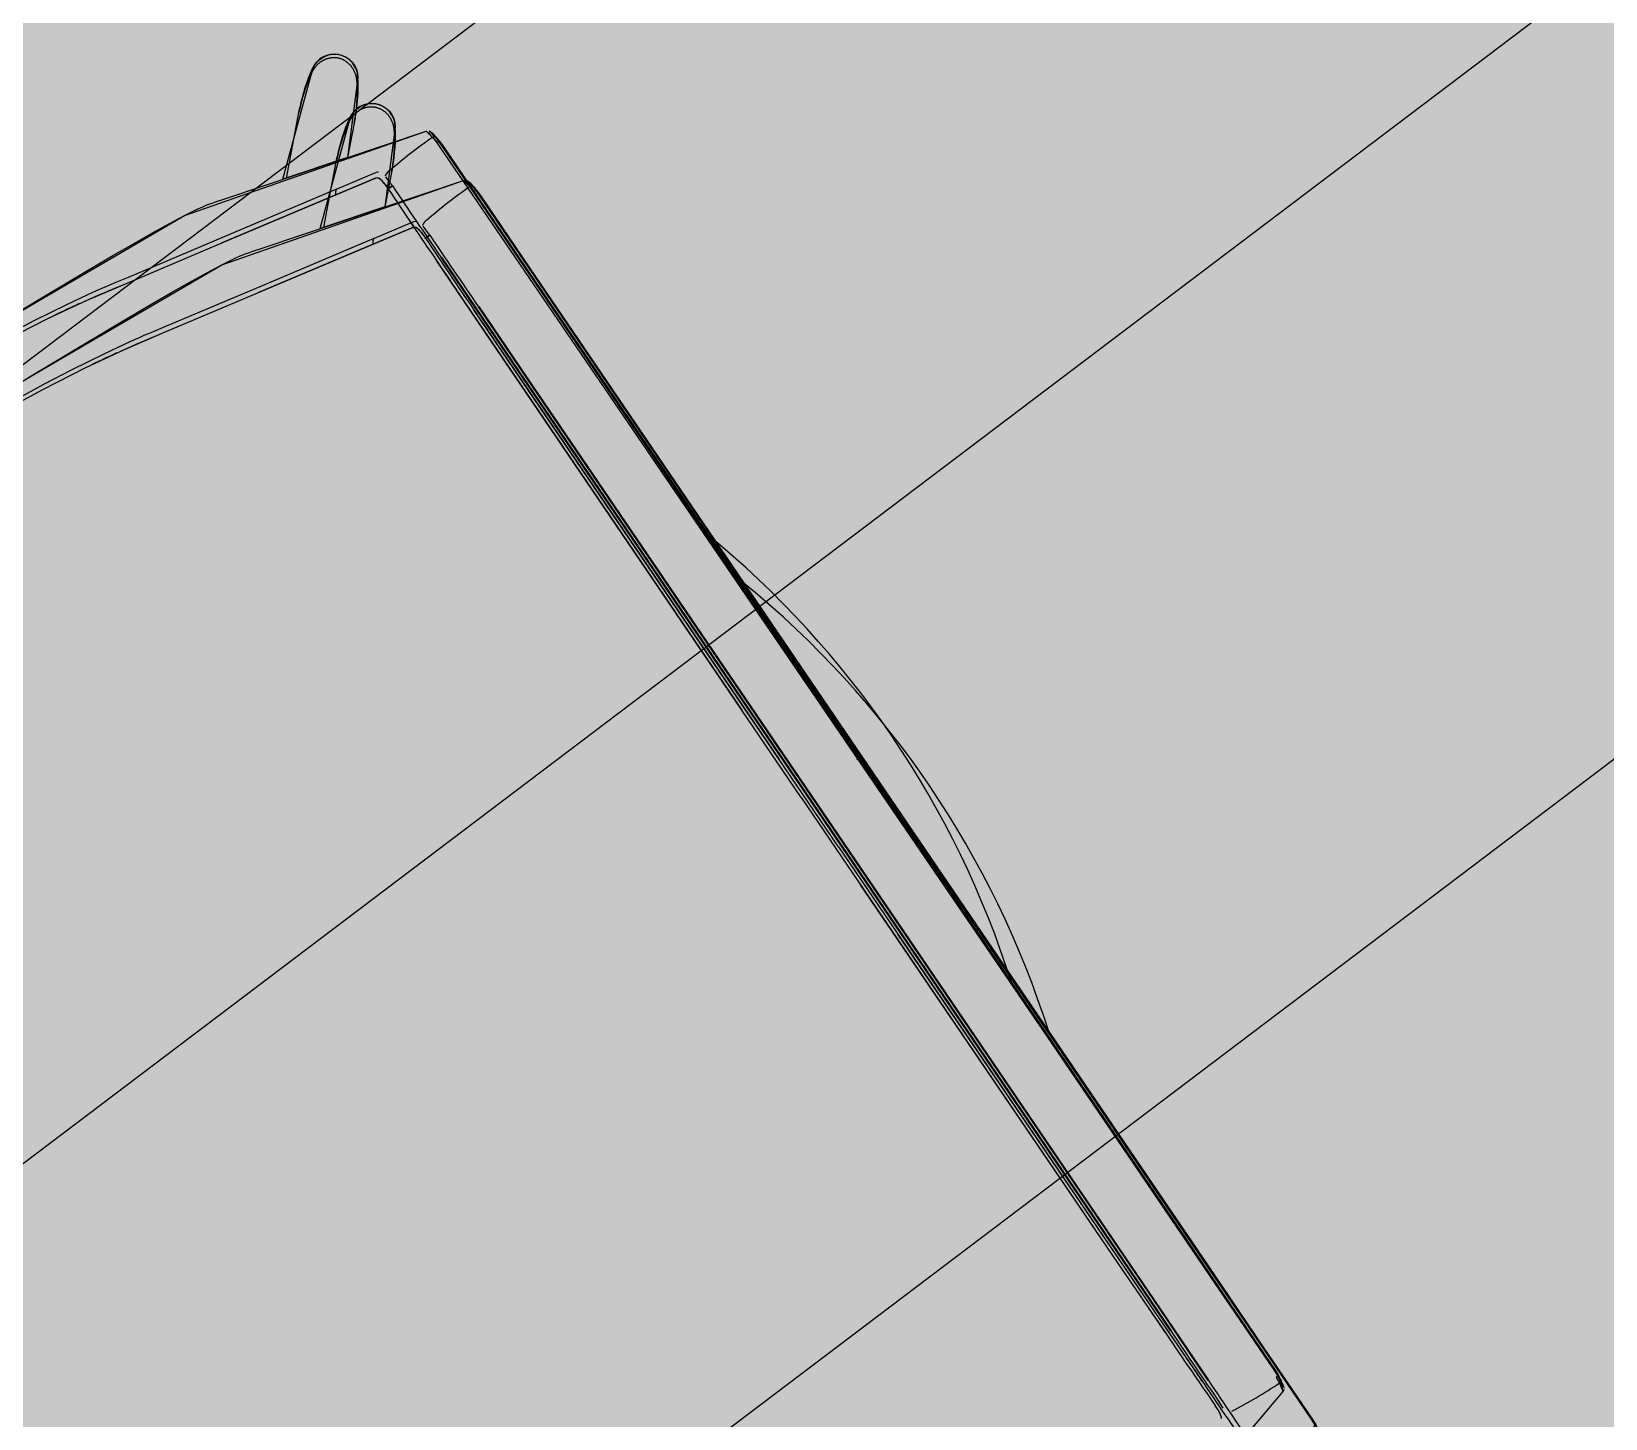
# Model space of a CAD drawing. Header units: millimetres. Extents: x 836200 to 838100, y 1173100 to 1174502.
# Drawn here: x 837846.1866 to 837846.5788, y 1173335.7228 to 1173336.0683 of the extents above; entities that cross this region are included whole.
import ezdxf

# ---------------------------------------------------------------- set-up
doc = ezdxf.new("R2010")
doc.units = ezdxf.units.MM
for name, color, linetype in [('.', 255, 'Continuous'), ('DOTACION', 7, 'Continuous'), ('INT-MUEBLES', 251, 'Continuous'), ('OLD-ANT-PLANTAS PROPUESTAS$0$A-BORDE DE LOSA PERFIL IPE', 2, 'Continuous'), ('OLD-ANT-PLANTAS PROPUESTAS$0$A-FONDO_250', 250, 'Continuous'), ('OLD-ANT-PLANTAS PROPUESTAS$0$A-FONDO_251', 251, 'Continuous')]:
    doc.layers.add(name, color=color, linetype=linetype)

# ---------------------------------------------------------------- blocks, each defined once
blk = doc.blocks.new('TABURETE ANDREW BQ0635 PLANTA')
at = {"layer": 'INT-MUEBLES', "true_color": 0xffffff}
h = blk.add_hatch(color=7, dxfattribs=at)
h.dxf.hatch_style = 1
h.paths.add_polyline_path([(9228.15656057547, 1053.311420031154), (9228.152980150775, 1053.314826824045), (9228.169599997054, 1053.629477082325), (9228.173433076854, 1053.684739228977), (9228.189902454531, 1053.746345203105), (9228.192886174216, 1053.746922469476), (9228.565633288159, 1053.747675090252), (9228.569505092395, 1053.746345203105), (9228.584684980528, 1053.692160731287), (9228.589410153236, 1053.636576234402), (9228.606423012725, 1053.316406560561), (9228.605445003439, 1053.312734128226), (9228.597993124002, 1053.311320733245), (9228.162579534703, 1053.311320738109), (9228.15635492123, 1053.311443893474)])
edge = h.paths.add_edge_path(flags=17)
edge.add_line((9228.179739369305, 1053.710083911962), (9228.161794647147, 1053.731013284652))
edge.add_arc((9228.166028009653, 1053.735001219555), 0.005815924938929281, 55.221128157176, 223.290076355099, ccw=False)
edge.add_line((9228.169345475617, 1053.73977818538), (9228.18433222831, 1053.726472737828))
edge.add_line((9228.18433222831, 1053.726472737828), (9228.179739369305, 1053.710083911962))
edge = h.paths.add_edge_path(flags=17)
edge.add_line((9228.575066982288, 1053.726502485705), (9228.584036490673, 1053.735231739518))
edge.add_line((9228.584036490673, 1053.735231739518), (9228.590085269752, 1053.739778185381))
edge.add_arc((9228.593381763523, 1053.734856274964), 0.00592385628888215, -33.8125592521568, 123.81255374805619, ccw=False)
edge.add_line((9228.598303673623, 1053.73155978072), (9228.57940091094, 1053.711037424484))
edge.add_line((9228.57940091094, 1053.711037424484), (9228.575066982288, 1053.726502485705))
edge = h.paths.add_edge_path()
edge.add_line((9228.579685268403, 1053.311320707862), (9228.590085269749, 1053.302601797198))
edge.add_arc((9228.593371726587, 1053.307495419112), 0.005894771750361939, 236.1154946374224, 354.673893010179)
edge.add_line((9228.599241047696, 1053.306948241152), (9228.59763424478, 1053.311320732723))
edge.add_line((9228.59763424478, 1053.311320732723), (9228.579685268403, 1053.311320707862))
edge = h.paths.add_edge_path()
edge.add_arc((9228.16602887419, 1053.307387672468), 0.005822752539898546, 137.5097992820021, 304.721877292092)
edge.add_line((9228.169345475617, 1053.302601797197), (9228.179684194365, 1053.311320707908))
edge.add_line((9228.179684194365, 1053.311320707908), (9228.161735217971, 1053.31132073278))
at = {"layer": 'INT-MUEBLES'}
for p, q in [((9228.190385504116, 1053.746997128268), (9228.190829698715, 1053.747219742155)), ((9228.192135143872, 1053.747242952226), (9228.191947768686, 1053.747213992227)), ((9228.19208182028, 1053.746875111365), (9228.192218609058, 1053.747255307719)), ((9228.192135143872, 1053.747242952226), (9228.192218609058, 1053.747255307719)), ((9228.19221002199, 1053.747240352294), (9228.192175525191, 1053.74723337512)), ((9228.193729417857, 1053.747453819519), (9228.1936905947, 1053.746970111835)), ((9228.193729417151, 1053.747453819561), (9228.195630779734, 1053.747501027905)), ((9228.193774283274, 1053.747675064055), (9228.195636858976, 1053.747730544119)), ((9228.19563077974, 1053.747501034924), (9228.217141068792, 1053.747501464272)), ((9228.195639013664, 1053.747730549242), (9228.217136703388, 1053.747730592952)), ((9228.217136703388, 1053.747730592952), (9228.238812955218, 1053.747730621343)), ((9228.217141068792, 1053.747501464272), (9228.23881749295, 1053.747502005896)), ((9228.238812955218, 1053.747730621343), (9228.37970219413, 1053.747730609678)), ((9228.23881749295, 1053.747502005896), (9228.37969815928, 1053.747504085753)), ((9228.37969815928, 1053.747504085742), (9228.520590053977, 1053.747502005896)), ((9228.379703331571, 1053.747256216522), (9228.37969815928, 1053.747504080736)), ((9228.379702754122, 1053.747730609678), (9228.520594591708, 1053.747730621343)), ((9228.379703773462, 1053.747028477727), (9228.379709387646, 1053.747504080736)), ((9228.520590053977, 1053.747502005896), (9228.542266478134, 1053.747501464272)), ((9228.520594591708, 1053.747730621343), (9228.542270843538, 1053.747730592952)), ((9228.542266478134, 1053.747501464272), (9228.563776767185, 1053.747501034924)), ((9228.542270843538, 1053.747730592952), (9228.563768533262, 1053.747730549242)), ((9228.56377068795, 1053.747730544119), (9228.565633263652, 1053.747675064055)), ((9228.563776767192, 1053.747501027905), (9228.565678129775, 1053.747453819561)), ((9228.565678129069, 1053.747453819519), (9228.565716952226, 1053.746970111835)), ((9228.567272403054, 1053.747242952226), (9228.567188937868, 1053.747255307719)), ((9228.567188937868, 1053.747255307719), (9228.567325726646, 1053.746875111365)), ((9228.567232021735, 1053.74723337512), (9228.567197524935, 1053.747240352294)), ((9228.567272403054, 1053.747242952226), (9228.56745977824, 1053.747213992227)), ((9228.568577848211, 1053.747219742155), (9228.56902204281, 1053.746997128268)), ((9228.181048061608, 1053.714753110008), (9228.189902454531, 1053.746345203105)), ((9228.189902461963, 1053.746345229615), (9228.189972421038, 1053.746596255342)), ((9228.1936905947, 1053.746970111835), (9228.19208175373, 1053.746874827118)), ((9228.565716952226, 1053.746970111835), (9228.567325793349, 1053.746874826571)), ((9228.569435125888, 1053.746596255342), (9228.569505084963, 1053.746345229615)), ((9228.569505092395, 1053.746345203105), (9228.578359485318, 1053.714753110008)), ((9228.163625717398, 1053.73926516729), (9228.16351463184, 1053.739199613942)), ((9228.163738396324, 1053.739328116983), (9228.163625717398, 1053.73926516729)), ((9228.16385262653, 1053.739388445194), (9228.163738396324, 1053.739328116983)), ((9228.163968365938, 1053.739446134097), (9228.16385262653, 1053.739388445194)), ((9228.164085572462, 1053.739501165864), (9228.163968365938, 1053.739446134097)), ((9228.164204204017, 1053.739553522668), (9228.164085572462, 1053.739501165864)), ((9228.164323820913, 1053.739603029007), (9228.164204204017, 1053.739553522668)), ((9228.164444402837, 1053.739649707772), (9228.164323820913, 1053.739603029007)), ((9228.164565902256, 1053.739693567475), (9228.164444402837, 1053.739649707772)), ((9228.164688271634, 1053.739734616627), (9228.164565902256, 1053.739693567475)), ((9228.16481146344, 1053.739772863737), (9228.164688271634, 1053.739734616627)), ((9228.164935430143, 1053.739808317318), (9228.16481146344, 1053.739772863737)), ((9228.165060124205, 1053.739840985879), (9228.164935430143, 1053.739808317318)), ((9228.165185498096, 1053.739870877932), (9228.165060124205, 1053.739840985879)), ((9228.16531150428, 1053.739898001988), (9228.165185498096, 1053.739870877932)), ((9228.165438095228, 1053.739922366557), (9228.16531150428, 1053.739898001988)), ((9228.165565223402, 1053.739943980151), (9228.165438095228, 1053.739922366557)), ((9228.165692841272, 1053.739962851279), (9228.165565223402, 1053.739943980151)), ((9228.165820901306, 1053.739978988454), (9228.165692841272, 1053.739962851279)), ((9228.165949355965, 1053.739992400185), (9228.165820901306, 1053.739978988454)), ((9228.166078157723, 1053.740003094984), (9228.165949355965, 1053.739992400185)), ((9228.16620725904, 1053.740011081361), (9228.166078157723, 1053.740003094984)), ((9228.166336068769, 1053.74001635847), (9228.16620725904, 1053.740011081361)), ((9228.166464784428, 1053.740018975975), (9228.166336068769, 1053.74001635847)), ((9228.166593371918, 1053.7400189581), (9228.166464784428, 1053.740018975975)), ((9228.16672179714, 1053.740016329072), (9228.166593371918, 1053.7400189581)), ((9228.166850025997, 1053.740011113116), (9228.16672179714, 1053.740016329072)), ((9228.166978024386, 1053.74000333446), (9228.166850025997, 1053.740011113116)), ((9228.167105758206, 1053.739993017329), (9228.166978024386, 1053.74000333446)), ((9228.16723319336, 1053.73998018595), (9228.167105758206, 1053.739993017329)), ((9228.167360295747, 1053.739964864548), (9228.16723319336, 1053.73998018595)), ((9228.167487031267, 1053.73994707735), (9228.167360295747, 1053.739964864548)), ((9228.167613365822, 1053.739926848581), (9228.167487031267, 1053.73994707735)), ((9228.16773926531, 1053.739904202468), (9228.167613365822, 1053.739926848581)), ((9228.167864695632, 1053.739879163238), (9228.16773926531, 1053.739904202468)), ((9228.167989622687, 1053.739851755115), (9228.167864695632, 1053.739879163238)), ((9228.168114012376, 1053.739822002327), (9228.167989622687, 1053.739851755115)), ((9228.168237830601, 1053.7397899291), (9228.168114012376, 1053.739822002327)), ((9228.16836104326, 1053.739755559659), (9228.168237830601, 1053.7397899291)), ((9228.168483616253, 1053.73971891823), (9228.16836104326, 1053.739755559659)), ((9228.168605515482, 1053.73968002904), (9228.168483616253, 1053.73971891823)), ((9228.168726706845, 1053.739638916316), (9228.168605515482, 1053.73968002904)), ((9228.168847156245, 1053.739595604282), (9228.168726706845, 1053.739638916316)), ((9228.168966829578, 1053.739550117166), (9228.168847156245, 1053.739595604282)), ((9228.169085692749, 1053.739502479193), (9228.168966829578, 1053.739550117166)), ((9228.169203711654, 1053.739452714589), (9228.169085692749, 1053.739502479193)), ((9228.169320852196, 1053.739400847581), (9228.169203711654, 1053.739452714589)), ((9228.169437080274, 1053.739346902395), (9228.169320852196, 1053.739400847581)), ((9228.16955236179, 1053.739290903257), (9228.169437080274, 1053.739346902395)), ((9228.16966666264, 1053.739232874393), (9228.16955236179, 1053.739290903257)), ((9228.160961491003, 1053.7353402475), (9228.16094261988, 1053.735212629617)), ((9228.160983104592, 1053.735467375687), (9228.160961491003, 1053.7353402475)), ((9228.161007469156, 1053.735593966646), (9228.160983104592, 1053.735467375687)), ((9228.16103459321, 1053.735719972844), (9228.161007469156, 1053.735593966646)), ((9228.161064485259, 1053.735845346746), (9228.16103459321, 1053.735719972844)), ((9228.161097153818, 1053.735970040821), (9228.161064485259, 1053.735845346746)), ((9228.161132607396, 1053.736094007534), (9228.161097153818, 1053.735970040821)), ((9228.161170854506, 1053.736217199353), (9228.161132607396, 1053.736094007534)), ((9228.161211903656, 1053.736339568744), (9228.161170854506, 1053.736217199353)), ((9228.161255763358, 1053.736461068175), (9228.161211903656, 1053.736339568744)), ((9228.161302442124, 1053.736581650111), (9228.161255763358, 1053.736461068175)), ((9228.161351948462, 1053.73670126702), (9228.161302442124, 1053.736581650111)), ((9228.16140430528, 1053.736819898615), (9228.161351948462, 1053.73670126702)), ((9228.161459337061, 1053.736937105176), (9228.16140430528, 1053.736819898615)), ((9228.16151702598, 1053.73705284462), (9228.161459337061, 1053.736937105176)), ((9228.161577354207, 1053.737167074862), (9228.16151702598, 1053.73705284462)), ((9228.161640303915, 1053.737279753818), (9228.161577354207, 1053.737167074862)), ((9228.16170585728, 1053.737390839405), (9228.161640303915, 1053.737279753818)), ((9228.161773996468, 1053.737500289537), (9228.16170585728, 1053.737390839405)), ((9228.161844703654, 1053.737608062131), (9228.161773996468, 1053.737500289537)), ((9228.161917961012, 1053.737714115103), (9228.161844703654, 1053.737608062131)), ((9228.161993750713, 1053.737818406369), (9228.161917961012, 1053.737714115103)), ((9228.16207205493, 1053.737920893844), (9228.161993750713, 1053.737818406369)), ((9228.162152855835, 1053.738021535444), (9228.16207205493, 1053.737920893844)), ((9228.1622361356, 1053.738120289086), (9228.162152855835, 1053.738021535444)), ((9228.1623218764, 1053.738217112685), (9228.1622361356, 1053.738120289086)), ((9228.162410060402, 1053.738311964157), (9228.1623218764, 1053.738217112685)), ((9228.162500669783, 1053.738404801417), (9228.162410060402, 1053.738311964157)), ((9228.162593507084, 1053.738495410822), (9228.162500669783, 1053.738404801417)), ((9228.162688358585, 1053.738583594842), (9228.162593507084, 1053.738495410822)), ((9228.162785182205, 1053.738669335652), (9228.162688358585, 1053.738583594842)), ((9228.16288393586, 1053.738752615424), (9228.162785182205, 1053.738669335652)), ((9228.162984577466, 1053.738833416331), (9228.16288393586, 1053.738752615424)), ((9228.163087064939, 1053.738911720546), (9228.162984577466, 1053.738833416331)), ((9228.163191356198, 1053.738987510241), (9228.163087064939, 1053.738911720546)), ((9228.163297409155, 1053.73906076759), (9228.163191356198, 1053.738987510241)), ((9228.163405181731, 1053.739131474766), (9228.163297409155, 1053.73906076759)), ((9228.16351463184, 1053.739199613942), (9228.163405181731, 1053.739131474766)), ((9228.169779948727, 1053.739172840028), (9228.16966666264, 1053.739232874393)), ((9228.169892185952, 1053.739110824391), (9228.169779948727, 1053.739172840028)), ((9228.170113377413, 1053.738980946198), (9228.169892185952, 1053.739110824391)), ((9228.171198915035, 1053.738294841627), (9228.170113377413, 1053.738980946198)), ((9228.172265086385, 1053.737575986234), (9228.171198915035, 1053.738294841627)), ((9228.173310422853, 1053.736825219318), (9228.172265086385, 1053.737575986234)), ((9228.174333505593, 1053.73604346724), (9228.173310422853, 1053.736825219318)), ((9228.175332971903, 1053.735231739639), (9228.174333505593, 1053.73604346724)), ((9228.16088911272, 1053.734569402063), (9228.160886495223, 1053.734440686393)), ((9228.160886495223, 1053.734440686393), (9228.160886513106, 1053.734312098891)), ((9228.160886513106, 1053.734312098891), (9228.160889142142, 1053.734183673657)), ((9228.16089438982, 1053.734698211801), (9228.16088911272, 1053.734569402063)), ((9228.160889142142, 1053.734183673657), (9228.160894358105, 1053.734055444791)), ((9228.160894358105, 1053.734055444791), (9228.160902136771, 1053.733927446392)), ((9228.160902376192, 1053.734827313132), (9228.16089438982, 1053.734698211801)), ((9228.160902136771, 1053.733927446392), (9228.160912453912, 1053.733799712561)), ((9228.160913070984, 1053.7349561149), (9228.160902376192, 1053.734827313132)), ((9228.160912453912, 1053.733799712561), (9228.160925285301, 1053.733672277397)), ((9228.16092648271, 1053.735084569573), (9228.160913070984, 1053.7349561149)), ((9228.160925285301, 1053.733672277397), (9228.160940606713, 1053.733545175)), ((9228.16094261988, 1053.735212629617), (9228.16092648271, 1053.735084569573)), ((9228.160940606713, 1053.733545175), (9228.16095839392, 1053.73341843947)), ((9228.16095839392, 1053.73341843947), (9228.1609786227, 1053.733292104907)), ((9228.1609786227, 1053.733292104907), (9228.161001268823, 1053.73316620541)), ((9228.161001268823, 1053.73316620541), (9228.161026308066, 1053.73304077508)), ((9228.161026308066, 1053.73304077508), (9228.1610537162, 1053.732915848016)), ((9228.1610537162, 1053.732915848016), (9228.161083469, 1053.732791458318)), ((9228.161083469, 1053.732791458318), (9228.16111554224, 1053.732667640085)), ((9228.16111554224, 1053.732667640085), (9228.161149911693, 1053.732544427419)), ((9228.161149911693, 1053.732544427419), (9228.161186553134, 1053.732421854418)), ((9228.161186553134, 1053.732421854418), (9228.161225442338, 1053.732299955182)), ((9228.161225442338, 1053.732299955182), (9228.161266555077, 1053.732178763812)), ((9228.161266555077, 1053.732178763812), (9228.161309867122, 1053.732058314406)), ((9228.161309867122, 1053.732058314406), (9228.161355354254, 1053.731938641065)), ((9228.161355354254, 1053.731938641065), (9228.16140299224, 1053.731819777889)), ((9228.16140299224, 1053.731819777889), (9228.161452756858, 1053.731701758977)), ((9228.161452756858, 1053.731701758977), (9228.16150462388, 1053.73158461843)), ((9228.16150462388, 1053.73158461843), (9228.161558569082, 1053.731468390347)), ((9228.161558569082, 1053.731468390347), (9228.161614568235, 1053.731353108828)), ((9228.176307521282, 1053.734391125099), (9228.175332971903, 1053.735231739639)), ((9228.17725592105, 1053.733522786283), (9228.176307521282, 1053.734391125099)), ((9228.178177011534, 1053.732627954604), (9228.17725592105, 1053.733522786283)), ((9228.17726798518, 1053.733536766597), (9228.178172341582, 1053.732632410195)), ((9228.178177011534, 1053.732627954603), (9228.18433222831, 1053.726472737828)), ((9228.194789514571, 1053.731698000207), (9228.193658477776, 1053.731617191991)), ((9228.19647076518, 1053.731743329719), (9228.194803869572, 1053.731695645752)), ((9228.196411781524, 1053.731743461809), (9228.196454776127, 1053.730526792783)), ((9228.196457949278, 1053.730463187162), (9228.19641550298, 1053.731743456472)), ((9228.217999999546, 1053.731740355922), (9228.217927439284, 1053.731740355796)), ((9228.21799595254, 1053.731863113451), (9228.239494718046, 1053.731863117419)), ((9228.239498765675, 1053.731740359882), (9228.217999999546, 1053.731740355922)), ((9228.23949471806, 1053.731863117539), (9228.379701742091, 1053.731863204209)), ((9228.379710818539, 1053.731740451616), (9228.239498765675, 1053.731740351619)), ((9228.379701412952, 1053.73186320422), (9228.519912828866, 1053.731863117539)), ((9228.51990878125, 1053.731740351619), (9228.379710910327, 1053.731740451586)), ((9228.54140754738, 1053.731740355922), (9228.51990878125, 1053.731740359882)), ((9228.51991282888, 1053.731863117419), (9228.541411594386, 1053.731863113451)), ((9228.541480107642, 1053.731740355796), (9228.54140754738, 1053.731740355922)), ((9228.564603909435, 1053.73169562957), (9228.562936781746, 1053.731743329719)), ((9228.161614568235, 1053.731353108828), (9228.161672597114, 1053.731238807972)), ((9228.161672597114, 1053.731238807972), (9228.161732631494, 1053.73112552188)), ((9228.161732631494, 1053.73112552188), (9228.161794647147, 1053.731013284652)), ((9228.161794647147, 1053.731013284652), (9228.161924525371, 1053.730792093184)), ((9228.161924525371, 1053.730792093184), (9228.162610629905, 1053.72970655566)), ((9228.162610629905, 1053.72970655566), (9228.163329485253, 1053.728640384406)), ((9228.163329485253, 1053.728640384406), (9228.16408025212, 1053.727595048029)), ((9228.16408025212, 1053.727595048029), (9228.164862004143, 1053.726571965379)), ((9228.189318611698, 1053.719958213262), (9228.190926836338, 1053.72808053336)), ((9228.192511191748, 1053.729315217816), (9228.190344741755, 1053.718812671327)), ((9228.190349110442, 1053.718819854521), (9228.192513421169, 1053.729317437845)), ((9228.190926836338, 1053.72808053336), (9228.191359930224, 1053.730184130362)), ((9228.191359930224, 1053.730184130362), (9228.191409185929, 1053.730347847475)), ((9228.19141548003, 1053.730367708818), (9228.191575181208, 1053.730792595599)), ((9228.191576557772, 1053.730798525591), (9228.191599057996, 1053.730869368193)), ((9228.192710200967, 1053.7297904009), (9228.192511191748, 1053.729315217816)), ((9228.192710200967, 1053.7297904009), (9228.192712873117, 1053.729795309562)), ((9228.192712873117, 1053.729795309562), (9228.192715673871, 1053.729800135076)), ((9228.192715673871, 1053.729800135076), (9228.192718597835, 1053.729804879276)), ((9228.192718597835, 1053.729804879276), (9228.192721639614, 1053.729809543998)), ((9228.192721639614, 1053.729809543998), (9228.192724793813, 1053.729814131078)), ((9228.192724793813, 1053.729814131078), (9228.192728055039, 1053.72981864235)), ((9228.192728055039, 1053.72981864235), (9228.192731417897, 1053.729823079651)), ((9228.192731417897, 1053.729823079651), (9228.192734876993, 1053.729827444816)), ((9228.192734876993, 1053.729827444816), (9228.192738426935, 1053.72983173968)), ((9228.192738426935, 1053.72983173968), (9228.192742062323, 1053.729835966079)), ((9228.192742062323, 1053.729835966079), (9228.192745777767, 1053.729840125847)), ((9228.192745777767, 1053.729840125847), (9228.192749567872, 1053.729844220821)), ((9228.192749567872, 1053.729844220821), (9228.192757350487, 1053.729852223727)), ((9228.192757350487, 1053.729852223727), (9228.192765367012, 1053.729859989481)), ((9228.192765367012, 1053.729859989481), (9228.192775772384, 1053.729869483246)), ((9228.192775772384, 1053.729869483246), (9228.192786456688, 1053.729878645536)), ((9228.192786456688, 1053.729878645536), (9228.192797394391, 1053.729887499954)), ((9228.192797394391, 1053.729887499954), (9228.19280855996, 1053.729896070109)), ((9228.19280855996, 1053.729896070109), (9228.19281992786, 1053.729904379606)), ((9228.19281992786, 1053.729904379606), (9228.19283147256, 1053.729912452051)), ((9228.19283147256, 1053.729912452051), (9228.192854990226, 1053.72992798021)), ((9228.192854990226, 1053.72992798021), (9228.19287173708, 1053.729938449959)), ((9228.19287173708, 1053.729938449959), (9228.192888667669, 1053.729948609701)), ((9228.192888667669, 1053.729948609701), (9228.19292302716, 1053.72996806619)), ((9228.19292302716, 1053.72996806619), (9228.1929579629, 1053.729986483724)), ((9228.1929579629, 1053.729986483724), (9228.192993369092, 1053.730003996351)), ((9228.192993369092, 1053.730003996351), (9228.193033346948, 1053.73002262401)), ((9228.193033346948, 1053.73002262401), (9228.193073734075, 1053.730040343401)), ((9228.193073734075, 1053.730040343401), (9228.193114485095, 1053.730057207375)), ((9228.193114485095, 1053.730057207375), (9228.193155554625, 1053.730073268781)), ((9228.193155554625, 1053.730073268781), (9228.193201138618, 1053.730090101938)), ((9228.193201138618, 1053.730090101938), (9228.193247025416, 1053.730106081671)), ((9228.193247025416, 1053.730106081671), (9228.19333959157, 1053.730135709878)), ((9228.19333959157, 1053.730135709878), (9228.193433021363, 1053.730162611436)), ((9228.193433021363, 1053.730162611436), (9228.193527083073, 1053.730187244379)), ((9228.193527083073, 1053.730187244379), (9228.193639351948, 1053.730214127426)), ((9228.193639351948, 1053.730214127426), (9228.193752098152, 1053.73023887215)), ((9228.193752098152, 1053.73023887215), (9228.194018439934, 1053.730290468436)), ((9228.194018439934, 1053.730290468436), (9228.194321517412, 1053.730339927622)), ((9228.194321517412, 1053.730339927622), (9228.194625839227, 1053.730380982426)), ((9228.194625839227, 1053.730380982426), (9228.194939536585, 1053.730415070229)), ((9228.194939536585, 1053.730415070229), (9228.195254012084, 1053.730441076963)), ((9228.195254012084, 1053.730441076963), (9228.195554688691, 1053.730458313447)), ((9228.195554688691, 1053.730458313447), (9228.195855695349, 1053.730467919917)), ((9228.195855695349, 1053.730467919917), (9228.196156844671, 1053.73046963246)), ((9228.196156844671, 1053.73046963246), (9228.196457949278, 1053.730463187162)), ((9228.23949162087, 1053.730310474169), (9228.217973096256, 1053.730360018174)), ((9228.228732259915, 1053.730338125636), (9228.23949148915, 1053.7303065999)), ((9228.379703773462, 1053.730244135877), (9228.239491657456, 1053.730310473969)), ((9228.239491715027, 1053.730315801547), (9228.353414068077, 1053.730246984461)), ((9228.379703773462, 1053.730244135877), (9228.519915889472, 1053.730310473969)), ((9228.5199158319, 1053.730315801547), (9228.40599347885, 1053.730246984461)), ((9228.519915926056, 1053.730310474169), (9228.541434450672, 1053.730360018174)), ((9228.563250702255, 1053.73046963246), (9228.562949597648, 1053.730463187162)), ((9228.563551851577, 1053.730467919917), (9228.563250702255, 1053.73046963246)), ((9228.563852858235, 1053.730458313447), (9228.563551851577, 1053.730467919917)), ((9228.564153534842, 1053.730441076963), (9228.563852858235, 1053.730458313447)), ((9228.564468010341, 1053.730415070229), (9228.564153534842, 1053.730441076963)), ((9228.564781707699, 1053.730380982426), (9228.564468010341, 1053.730415070229)), ((9228.565086029514, 1053.730339927622), (9228.564781707699, 1053.730380982426)), ((9228.565389106992, 1053.730290468436), (9228.565086029514, 1053.730339927622)), ((9228.565655448774, 1053.73023887215), (9228.565389106992, 1053.730290468436)), ((9228.565768194978, 1053.730214127426), (9228.565655448774, 1053.73023887215)), ((9228.565880463853, 1053.730187244379), (9228.565768194978, 1053.730214127426)), ((9228.565974525563, 1053.730162611436), (9228.565880463853, 1053.730187244379)), ((9228.566067955357, 1053.730135709878), (9228.565974525563, 1053.730162611436)), ((9228.56616052151, 1053.730106081671), (9228.566067955357, 1053.730135709878)), ((9228.566206408308, 1053.730090101938), (9228.56616052151, 1053.730106081671)), ((9228.566251992299, 1053.730073268781), (9228.566206408308, 1053.730090101938)), ((9228.566293061831, 1053.730057207375), (9228.566251992299, 1053.730073268781)), ((9228.56633381285, 1053.730040343401), (9228.566293061831, 1053.730057207375)), ((9228.566374199978, 1053.73002262401), (9228.56633381285, 1053.730040343401)), ((9228.566414177834, 1053.730003996351), (9228.566374199978, 1053.73002262401)), ((9228.566449584026, 1053.729986483724), (9228.566414177834, 1053.730003996351)), ((9228.566484519766, 1053.72996806619), (9228.566449584026, 1053.729986483724)), ((9228.566518879257, 1053.729948609701), (9228.566484519766, 1053.72996806619)), ((9228.566535809847, 1053.729938449959), (9228.566518879257, 1053.729948609701)), ((9228.56729787704, 1053.731230467089), (9228.567315729402, 1053.731226123184)), ((9228.567318532798, 1053.73122559589), (9228.56730247552, 1053.731228496383)), ((9228.164862004143, 1053.726571965379), (9228.165673731683, 1053.725572499153)), ((9228.165673731683, 1053.725572499153), (9228.166514346158, 1053.724597949857)), ((9228.166514346158, 1053.724597949857), (9228.167382684906, 1053.723649550165)), ((9228.168270800761, 1053.722734961143), (9228.16736851549, 1053.723637246414)), ((9228.167382684906, 1053.723649550165), (9228.16827751651, 1053.722728459754)), ((9228.179998298558, 1053.711007677707), (9228.16827751651, 1053.722728459754)), ((9228.183260767175, 1053.689621495393), (9228.189314013835, 1053.719856139362)), ((9228.189311785558, 1053.719894489714), (9228.189311839831, 1053.719900073457)), ((9228.189311830894, 1053.719888854806), (9228.189311785558, 1053.719894489714)), ((9228.18931197724, 1053.719883168399), (9228.189311830894, 1053.719888854806)), ((9228.189311839831, 1053.719900073457), (9228.189311992317, 1053.719905606368)), ((9228.189312225988, 1053.719877430159), (9228.18931197724, 1053.719883168399)), ((9228.189311992317, 1053.719905606368), (9228.18931224162, 1053.719911088783)), ((9228.189312578537, 1053.719871639751), (9228.189312225988, 1053.719877430159)), ((9228.18931224162, 1053.719911088783), (9228.189312586346, 1053.719916521035)), ((9228.189313600622, 1053.719859901098), (9228.189312578537, 1053.719871639751)), ((9228.189312586346, 1053.719916521035), (9228.189313025096, 1053.719921903457)), ((9228.189313025096, 1053.719921903457), (9228.189313556471, 1053.719927236385)), ((9228.189313556471, 1053.719927236385), (9228.189314179079, 1053.719932520152)), ((9228.189315054666, 1053.719847949767), (9228.189313600622, 1053.719859901098)), ((9228.189314179079, 1053.719932520152), (9228.18931489152, 1053.719937755092)), ((9228.18931489152, 1053.719937755092), (9228.1893156924, 1053.71994294154)), ((9228.189316951843, 1053.719835783085), (9228.189315054666, 1053.719847949767)), ((9228.1893156924, 1053.71994294154), (9228.189316580321, 1053.719948079828)), ((9228.189316580321, 1053.719948079828), (9228.189317553886, 1053.719953170293)), ((9228.189319303327, 1053.719823398381), (9228.189316951843, 1053.719835783085)), ((9228.189317553886, 1053.719953170293), (9228.1893186117, 1053.719958213266)), ((9228.189322120288, 1053.719810792981), (9228.189319303327, 1053.719823398381)), ((9228.1893254139, 1053.719797964214), (9228.189322120288, 1053.719810792981)), ((9228.189329195337, 1053.719784909407), (9228.1893254139, 1053.719797964214)), ((9228.189333475768, 1053.719771625887), (9228.189329195337, 1053.719784909407)), ((9228.18933826637, 1053.719758110982), (9228.189333475768, 1053.719771625887)), ((9228.189343578313, 1053.71974436202), (9228.18933826637, 1053.719758110982)), ((9228.189349422772, 1053.719730376328), (9228.189343578313, 1053.71974436202)), ((9228.189355810919, 1053.719716151234), (9228.189349422772, 1053.719730376328)), ((9228.189362753923, 1053.719701684065), (9228.189355810919, 1053.719716151234)), ((9228.189370262962, 1053.719686972149), (9228.189362753923, 1053.719701684065)), ((9228.189378349207, 1053.719672012814), (9228.189370262962, 1053.719686972149)), ((9228.18938702383, 1053.719656803387), (9228.189378349207, 1053.719672012814)), ((9228.189396298003, 1053.719641341195), (9228.18938702383, 1053.719656803387)), ((9228.184257847935, 1053.688454218322), (9228.190349110442, 1053.718819854521)), ((9228.190350752302, 1053.718818831911), (9228.18426077358, 1053.688458424883)), ((9228.189406182899, 1053.719625623566), (9228.189396298003, 1053.719641341195)), ((9228.189416689693, 1053.719609647828), (9228.189406182899, 1053.719625623566)), ((9228.189427829555, 1053.719593411309), (9228.189416689693, 1053.719609647828)), ((9228.18943961366, 1053.719576911335), (9228.189427829555, 1053.719593411309)), ((9228.189452053179, 1053.719560145234), (9228.18943961366, 1053.719576911335)), ((9228.189478943152, 1053.719525803964), (9228.189452053179, 1053.719560145234)), ((9228.189508588855, 1053.719490366119), (9228.189478943152, 1053.719525803964)), ((9228.189541079673, 1053.719453810318), (9228.189508588855, 1053.719490366119)), ((9228.189576504985, 1053.719416115183), (9228.189541079673, 1053.719453810318)), ((9228.189614954172, 1053.719377259334), (9228.189576504985, 1053.719416115183)), ((9228.189656516619, 1053.719337221391), (9228.189614954172, 1053.719377259334)), ((9228.189701281704, 1053.719295979976), (9228.189656516619, 1053.719337221391)), ((9228.189749338811, 1053.719253513708), (9228.189701281704, 1053.719295979976)), ((9228.189800777323, 1053.719209801208), (9228.189749338811, 1053.719253513708)), ((9228.189914156084, 1053.719118551995), (9228.189800777323, 1053.719209801208)), ((9228.19004213304, 1053.719022061301), (9228.189914156084, 1053.719118551995)), ((9228.190185423246, 1053.71892015809), (9228.19004213304, 1053.719022061301)), ((9228.190344741755, 1053.718812671327), (9228.190185423246, 1053.71892015809)), ((9228.178430677, 1053.705414713916), (9228.181048061608, 1053.714753110008)), ((9228.175613453213, 1053.695380933241), (9228.178430505746, 1053.705414101808)), ((9228.174722566398, 1053.692160731287), (9228.174967241348, 1053.693059420421)), ((9228.174967241443, 1053.693059420395), (9228.175613453212, 1053.695380933242)), ((9228.173921293726, 1053.688259240756), (9228.17418216962, 1053.689751740688)), ((9228.17418216962, 1053.689751740688), (9228.17431647276, 1053.690427344251)), ((9228.17431647276, 1053.690427344251), (9228.174452712004, 1053.691055164806)), ((9228.174452712004, 1053.691055164806), (9228.17458935638, 1053.691634718454)), ((9228.17458935638, 1053.691634718454), (9228.17465664545, 1053.691905098793)), ((9228.17465664545, 1053.691905098793), (9228.174722566398, 1053.692160731287)), ((9228.178252343267, 1053.66457790861), (9228.183260767177, 1053.689621495417)), ((9228.179288272435, 1053.663438271553), (9228.184257847935, 1053.688454218322)), ((9228.179289978852, 1053.663441098267), (9228.18426077358, 1053.688458424883)), ((9228.17297564011, 1053.680541284703), (9228.173433076854, 1053.684739228977)), ((9228.173433076854, 1053.684739228977), (9228.173672352485, 1053.686586899688)), ((9228.173672352485, 1053.686586899688), (9228.173921293726, 1053.688259240756)), ((9228.172535304737, 1053.675710874047), (9228.17297564011, 1053.680541284703)), ((9228.17210478334, 1053.670303260411), (9228.172535304737, 1053.675710874047)), ((9228.17167956796, 1053.664375727951), (9228.17210478334, 1053.670303260411)), ((9228.17125737642, 1053.657989390488), (9228.17167956796, 1053.664375727951)), ((9228.177210755142, 1053.652826100029), (9228.179288272435, 1053.663438271553)), ((9228.177456765787, 1053.660674943391), (9228.177623141932, 1053.661461710278)), ((9228.177623141932, 1053.661461710278), (9228.17825228837, 1053.664577919582)), ((9228.178199677188, 1053.658057075545), (9228.179289978852, 1053.663441098267)), ((9228.17041708951, 1053.644084339905), (9228.17125737642, 1053.657989390488)), ((9228.176634369978, 1053.656505814213), (9228.176753212963, 1053.657152598623)), ((9228.176753212963, 1053.657152598623), (9228.176866968943, 1053.657759271595)), ((9228.176866968943, 1053.657759271595), (9228.177080677488, 1053.658859803087)), ((9228.177080677488, 1053.658859803087), (9228.177276856588, 1053.659823316791)), ((9228.177276856588, 1053.659823316791), (9228.177368495726, 1053.660260682957)), ((9228.177368495726, 1053.660260682957), (9228.177456765787, 1053.660674943391)), ((9228.178046802861, 1053.657294502492), (9228.178098714341, 1053.657557398105)), ((9228.175844366635, 1053.651826035887), (9228.176386054627, 1053.655095296395)), ((9228.176386054627, 1053.655095296395), (9228.176634369978, 1053.656505814213)), ((9228.177069418445, 1053.652009308066), (9228.177939021532, 1053.656741495225)), ((9228.175261036018, 1053.648013439964), (9228.175844366635, 1053.651826035887)), ((9228.17553176291, 1053.642181000932), (9228.177210755142, 1053.652826100029)), ((9228.174650629953, 1053.643730806204), (9228.175261036018, 1053.648013439964)), ((9228.169577697872, 1053.629068128898), (9228.17041708951, 1053.644084339905)), ((9228.174026725268, 1053.630436554475), (9228.17553176291, 1053.642181000932)), ((9228.174032821722, 1053.639037347877), (9228.174650629953, 1053.643730806204)), ((9228.173421377496, 1053.633985021189), (9228.174032821722, 1053.639037347877)), ((9228.173124451157, 1053.631338293389), (9228.173421377496, 1053.633985021189)), ((9228.172836326943, 1053.628618536265), (9228.173124451157, 1053.631338293389)), ((9228.172929024613, 1053.619279112385), (9228.174026725268, 1053.630436554475)), ((9228.172296933486, 1053.622988277963), (9228.172836326943, 1053.628618536265))]:
    blk.add_line(p, q, dxfattribs=at)
blk.add_lwpolyline([(9228.15656057547, 1053.311420031154), (9228.152980150775, 1053.314826824045), (9228.169599997054, 1053.629477082325), (9228.173433076854, 1053.684739228977), (9228.189902454531, 1053.746345203105), (9228.192886174216, 1053.746922469476), (9228.565633288159, 1053.747675090252), (9228.569505092395, 1053.746345203105), (9228.584684980528, 1053.692160731287), (9228.589410153236, 1053.636576234402), (9228.606423012725, 1053.316406560561), (9228.605445003439, 1053.312734128226), (9228.597993124002, 1053.311320733245), (9228.162579534703, 1053.311320738109), (9228.15635492123, 1053.311443893474)], close=True, dxfattribs=at)
blk.add_lwpolyline([(9228.179739369305, 1053.710083911962), (9228.161794647147, 1053.731013284652, -0.900948936883783), (9228.169345475617, 1053.73977818538), (9228.18433222831, 1053.726472737828), (9228.179739369305, 1053.710083911962)], format="xyb", close=True, dxfattribs=at)
for centre, radius, start, end in [((9228.37971554485, 1053.52119033837), 0.2363777508615378, 73.41203039151782, 106.5879696291894), ((9228.192239030845, 1053.741257250813), 0.00604245429069046, 90.15071955991948, 105.1236052699176), ((9228.19426563034, 1053.734749240989), 0.01293518554906399, 92.17703044702291, 105.4041991904161), ((9228.193742566838, 1053.738934450269), 0.008519273526792555, 90.10294310408337, 99.95666974196247), ((9228.196773473184, 1053.747637646647), 0.001139287637410176, 175.3996779324904, 182.8378028913321), ((9228.20119285215, 1053.747560130722), 0.005556731251656934, 178.2501482547073, 180.6093507074873), ((9228.38460980032, 1053.747440379487), 0.004916140254382396, 176.6235031582286, 179.257506424657), ((9228.374797746608, 1053.747440379487), 0.004916140254413334, 0.7424935753430473, 3.376496841771401), ((9228.558214694785, 1053.747560130723), 0.005556731243069997, 359.3906492899073, 1.749851746594822), ((9228.562634073744, 1053.747637646647), 0.001139287637408359, 357.1621971086678, 4.600322067509633), ((9228.565141916586, 1053.734749240989), 0.01293518554909355, 74.59580080958398, 87.8229695529771), ((9228.565664980088, 1053.738934450269), 0.008519273526736421, 80.04333025803751, 89.89705689591662), ((9228.567168516081, 1053.741257250813), 0.006042454290647616, 74.87639473008245, 89.8492804400805), ((9228.19065617914, 1053.746365272494), 0.0007216839289603275, 90.42203331146081, 161.3341775748131), ((9228.191106337516, 1053.746692688), 0.0005959515295104683, 138.1335474047534, 196.9589214194304), ((9228.191658940861, 1053.743537215979), 0.003185985575315988, 82.35446901641664, 110.6322218702261), ((9228.311658292696, 1053.747630768855), 0.1195789760746107, 180.3623703060035, 186.9674793260647), ((9228.447749254228, 1053.747630768855), 0.1195789760757169, 353.0325206739353, 359.6376296939965), ((9228.567748606065, 1053.743537215979), 0.00318598557529364, 69.36777812977391, 97.64553098358337), ((9228.56830120941, 1053.746692688), 0.0005959515295153562, 343.0410785805696, 41.86645259401747), ((9228.568751367786, 1053.746365272494), 0.0007216839289658417, 18.66582242663132, 89.57796668853919), ((9228.166059927666, 1053.734672288911), 0.006071655795186368, 57.23948420056787, 133.8452821074883), ((9228.14709255252, 1053.703383645988), 0.04265858745924699, 44.98353962020133, 58.55689285074764), ((9228.166232971596, 1053.734845328802), 0.006071658710816445, 136.1547455146641, 212.7604995556047), ((9228.197530864903, 1053.753819135486), 0.04266983748505501, 211.443993359728, 225.0185525493976), ((9228.195792743129, 1053.73334685332), 0.002936493049703218, 184.9561285037067, 216.1921608317074), ((9228.20754532922, 1056.193360728525), 2.461642266382761, 269.7422807815046, 270.2416487779914), ((9228.551862217708, 1056.193360728645), 2.461642266502456, 269.7583512220086, 270.2577192184954), ((9228.194855146066, 1053.728519308433), 0.002474002031314083, 156.9393434095973, 161.1793648387156), ((9228.195971947167, 1053.720992305758), 0.009486282198339482, 87.06306187243753, 108.5370029152626), ((9228.214586594097, 1055.21196206342), 1.481609789423575, 269.2989242124716, 270.1309542650052), ((9228.214882526732, 1055.28505806444), 1.554701118119336, 269.3209872632494, 270.1138975857091), ((9228.22714696468, 1055.996097766106), 2.265760195065901, 269.7680095563623, 270.0400884174753), ((9228.532260582246, 1055.996097766109), 2.265760195068026, 269.9599115825247, 270.2319904436377), ((9228.544525020196, 1055.285058064372), 1.554701118052056, 269.8861024142907, 270.6790127367506), ((9228.54482095283, 1055.211962063385), 1.481609789388831, 269.8690457349948, 270.7010757875284), ((9228.563435599759, 1053.720992305758), 0.009486282198353735, 71.46299708473741, 92.93693812756246), ((9228.522775776313, 1053.593033041535), 0.35070265981188, 170.5306925163545, 171.6264414852159)]:
    blk.add_arc(centre, radius, start, end, dxfattribs=at)
blk = doc.blocks.new('DOTACION PISO3')
at = {"layer": '.'}
h = blk.add_hatch(color=254, dxfattribs=at)
h.dxf.hatch_style = 1
edge = h.paths.add_edge_path()
edge.add_line((2612.358336644506, 1616.716233758804), (2612.957689032993, 1616.746782630754))
edge.add_arc((2623.353975846339, 1617.16021682424), 10.40450418509748, 143.7468986934165, 182.2773091472821, ccw=False)
edge.add_line((2614.963652609361, 1623.31295469585), (2614.481016552739, 1623.669457297206))
edge.add_arc((2623.350483797833, 1617.161168954126), 11.00114841134709, 143.7293107814088, 182.3179274589519)
at = {"layer": 'INT-MUEBLES'}
blk.add_lwpolyline([(2612.358336644506, 1616.716233758804), (2612.957689032992, 1616.746782630753, -0.1697226973912158), (2614.963652609361, 1623.31295469585), (2614.481016552739, 1623.669457297206, 0.169983997103522), (2612.358336644504, 1616.716233758802)], format="xyb", close=True, dxfattribs=at)
at = {"layer": 'INT-MUEBLES', "rotation": 267.1083847795137}
blk.add_blockref('TABURETE ANDREW BQ0635 PLANTA', (2026.528913521792, 10887.32375815414), dxfattribs=at)
blk = doc.blocks.new('piso 3')
at = {"layer": 'DOTACION', "color": 7, "true_color": 0xffffff, "rotation": 90.00006802421287}
blk.add_blockref('DOTACION PISO3', (2256.786151742388, -2393.751635806402), dxfattribs=at)

msp = doc.modelspace()

# ---------------------------------------------------------------- hatches: boundary and pattern name
at = {"layer": '.'}
h = msp.add_hatch(color=254, dxfattribs=at)
h.dxf.hatch_style = 1
edge = h.paths.add_edge_path()
edge.add_spline(control_points=[(837855.4085296462, 1173333.902705622), (837855.7528019588, 1173334.344482624), (837856.0480186619, 1173334.847309019), (837856.6735147317, 1173336.308707586), (837856.9032362193, 1173337.348242707), (837857.0001125484, 1173339.52651992), (837856.8696634909, 1173340.663592237), (837856.2659430995, 1173342.855568667), (837855.7951945325, 1173343.909995794), (837854.586076624, 1173345.76878962), (837853.8499991302, 1173346.573790637), (837852.2287079963, 1173347.806609645), (837851.3453695276, 1173348.236041555), (837849.5706680827, 1173348.653015273), (837848.6802959584, 1173348.643078294), (837847.7932593492, 1173348.398245964), (837847.7329336334, 1173348.380343154), (837847.6729748909, 1173348.361287743), (837847.163075437, 1173348.199237257), (837846.6796394497, 1173347.953558485), (837845.352445433, 1173346.987095873), (837844.6339376142, 1173346.03228975), (837843.8316147443, 1173344.031338283), (837843.6271841913, 1173343.080888722), (837843.5211963065, 1173341.093293789), (837843.6172392201, 1173340.057329232), (837844.1225460502, 1173337.943438542), (837844.5580258431, 1173336.87078965), (837845.7072699748, 1173334.958704992), (837846.4189258756, 1173334.118315291), (837848.0060062546, 1173332.803771673), (837848.8797914209, 1173332.327572077), (837850.6189778902, 1173331.823250588), (837851.4828465534, 1173331.776662265), (837852.2959229596, 1173331.93495511), (837852.2991088512, 1173331.918590672), (837852.302294743, 1173331.902226235), (837852.3054806347, 1173331.885861797), (837852.1667074265, 1173331.858801152), (837852.0264951594, 1173331.837569967), (837851.0316820241, 1173331.729917577), (837850.1361513339, 1173331.853881727), (837848.3940464646, 1173332.517725958), (837847.5482425754, 1173333.057448085), (837846.0350727028, 1173334.472650145), (837845.3683492353, 1173335.347552501), (837844.315645906, 1173337.30055152), (837843.9300848765, 1173338.377865586), (837843.4987034526, 1173340.571820038), (837843.4530569277, 1173341.68758656), (837843.7082003028, 1173343.7885437), (837844.0088786742, 1173344.772870738), (837844.9099417261, 1173346.461480099), (837845.5098612861, 1173347.165087451), (837846.6588191412, 1173347.999284597), (837847.1450144168, 1173348.245961637), (837847.6578308537, 1173348.408939166), (837847.994189394, 1173348.51583684), (837848.3419591716, 1173348.586820906), (837849.5520301699, 1173348.703277248), (837850.4479603636, 1173348.56910797), (837852.1876776031, 1173347.886018149), (837853.0306930015, 1173347.337268003), (837854.5354958902, 1173345.906591449), (837855.196645954, 1173345.025249287), (837856.2362722419, 1173343.062951382), (837856.6143350543, 1173341.982781551), (837857.0299429516, 1173339.787137916), (837857.0673203084, 1173338.672538906), (837856.7961358766, 1173336.577761644), (837856.4876931318, 1173335.598445341), (837855.8567723474, 1173334.442988246), (837855.6619419089, 1173334.145747901), (837855.4482507245, 1173333.871751391), (837855.4350103651, 1173333.882069468), (837855.4217700056, 1173333.892387545), (837855.4085296462, 1173333.902705622)], knot_values=[0, 0, 0, 0, 0.2412530736993137, 0.2412530736993137, 0.6395330194426081, 0.6395330194426081, 1.037812965185902, 1.037812965185902, 1.436092910929196, 1.436092910929196, 1.83437285667249, 1.83437285667249, 2.232652802415784, 2.232652802415784, 2.630932748159078, 2.630932748159078, 2.660172134389447, 2.660172134389447, 2.660172134389447, 2.908835818830415, 2.908835818830415, 3.406163187712351, 3.406163187712351, 3.770460947065742, 3.770460947065742, 4.134758706419134, 4.134758706419134, 4.533038652162428, 4.533038652162428, 4.931318597905722, 4.931318597905722, 5.329598543649016, 5.329598543649016, 5.713448407809945, 5.713448407809945, 5.713448407809945, 6.713448407809945, 6.713448407809945, 6.713448407809945, 6.778312904011951, 6.778312904011951, 7.169863157695165, 7.169863157695165, 7.561413411378378, 7.561413411378378, 7.952963665061592, 7.952963665061592, 8.344513918744807, 8.344513918744807, 8.736064172428021, 8.736064172428021, 9.127614426111236, 9.127614426111236, 9.51916467979445, 9.51916467979445, 9.766722153601329, 9.766722153601329, 9.766722153601329, 9.929096181725821, 9.929096181725821, 10.32064643540904, 10.32064643540904, 10.71219668909225, 10.71219668909225, 11.10374694277547, 11.10374694277547, 11.49529719645868, 11.49529719645868, 11.88684745014189, 11.88684745014189, 12.27839770382511, 12.27839770382511, 12.42687858485965, 12.42687858485965, 12.42687858485965, 13.42687858485965, 13.42687858485965, 13.42687858485965, 13.42687858485965], weights=[1, 1, 1, 1, 1, 1, 1, 1, 1, 1, 1, 1, 1, 1, 1, 1, 1, 1, 1, 1, 1, 1, 1, 1, 1, 1, 1, 1, 1, 1, 1, 1, 1, 1, 1, 1, 1, 1, 1, 1, 1, 1, 1, 1, 1, 1, 1, 1, 1, 1, 1, 1, 1, 1, 1, 1, 1, 1, 1, 1, 1, 1, 1, 1, 1, 1, 1, 1, 1, 1, 1, 1, 1, 1, 1, 1, 1], degree=3, periodic=0)
h = msp.add_hatch(color=254, dxfattribs=at)
h.dxf.hatch_style = 1
edge = h.paths.add_edge_path()
edge.add_line((837846.0621192867, 1173334.609457047), (837846.5217147567, 1173334.995369632))
edge.add_arc((837854.5640504042, 1173341.596471408), 10.40450418482325, 180.8485376818111, 219.3789481357521, ccw=False)
edge.add_line((837844.1606872058, 1173341.442388661), (837843.5606994212, 1173341.435582319))
edge.add_arc((837854.5606909089, 1173341.595124284), 11.00114841134993, 180.8309497698297, 219.4195664472848)
at = {"layer": 'OLD-ANT-PLANTAS PROPUESTAS$0$A-FONDO_250', "true_color": 0x726155, "transparency": 33554687}
h = msp.add_hatch(dxfattribs=at)
h.set_pattern_fill('LINE', color=251, scale=0.05, angle=179.9999999236479)
h.set_pattern_definition([(217.1016389886326, (837759.6973924042, 1173457.074991657), (0.09576288997361314, -0.1266137093837064), [])])
edge = h.paths.add_edge_path()
edge.add_spline(control_points=[(837847.6123987419, 1173348.551893436), (837847.0960218216, 1173348.387784354), (837846.6058956886, 1173348.141259699), (837845.4300403683, 1173347.300099059), (837844.8117689156, 1173346.58346396), (837843.8828769632, 1173344.867477224), (837843.5723850298, 1173343.868759989), (837843.3029021502, 1173341.73904723), (837843.3439896926, 1173340.608784927), (837843.7706552058, 1173338.384854492), (837844.1560796612, 1173337.292008492), (837845.2141164955, 1173335.306520204), (837845.8863363672, 1173334.414603322), (837847.4186839013, 1173332.965396544), (837848.2783218789, 1173332.40861423), (837850.0581709214, 1173331.716111815), (837850.9778792872, 1173331.580853889), (837852.7371136819, 1173331.756329519), (837853.5755649384, 1173332.067197498), (837855.0399218166, 1173333.086417771), (837855.665211296, 1173333.793966021), (837856.6099379348, 1173335.495285089), (837856.9292458105, 1173336.488418789), (837857.2168720136, 1173338.611224252), (837857.1851077364, 1173339.740167176), (837856.7762465641, 1173341.965914602), (837856.3992962951, 1173343.061896904), (837855.3561241074, 1173345.057658924), (837854.6902896325, 1173345.956708588), (837853.1676949671, 1173347.423149874), (837852.3114247023, 1173347.990028549), (837850.5347504019, 1173348.704256415), (837849.6148432151, 1173348.851146007), (837848.3504550895, 1173348.741824677), (837847.9749903069, 1173348.667128192), (837847.6123987419, 1173348.551893436)], knot_values=[0, 0, 0, 0, 0.241971226777303, 0.241971226777303, 0.6333916119989781, 0.6333916119989781, 1.024811997220653, 1.024811997220653, 1.416232382442328, 1.416232382442328, 1.807652767664004, 1.807652767664004, 2.199073152885679, 2.199073152885679, 2.590493538107354, 2.590493538107354, 2.981913923329029, 2.981913923329029, 3.373334308550704, 3.373334308550704, 3.764754693772379, 3.764754693772379, 4.156175078994054, 4.156175078994054, 4.547595464215729, 4.547595464215729, 4.939015849437404, 4.939015849437404, 5.330436234659079, 5.330436234659079, 5.721856619880755, 5.721856619880755, 6.11327700510243, 6.11327700510243, 6.283185307179586, 6.283185307179586, 6.283185307179586, 6.283185307179586], degree=3, periodic=0)
at = {"layer": 'OLD-ANT-PLANTAS PROPUESTAS$0$A-FONDO_251'}
h = msp.add_hatch(dxfattribs=at)
h.set_pattern_fill('AR-SAND', color=256, scale=0.01, angle=-7.635207762774503e-08)
h.set_pattern_definition([(74.60163898862378, (837267.5758282752, 1174105.332699732), (-0.3079904565236912, 0.380687805922817), [0, -0.3860799999999999, 0, -0.4317999999999999, 0, -0.4127499999999999]), (44.60163898862378, (837267.5758282752, 1174105.332699732), (-0.07388619151865389, 0.8428821018332688), [0, -0.2082799999999999, 0, -0.3479799999999998, 0, -0.1333499999999999]), (4.601638988623787, (837267.3266524948, 1174105.144238364), (0.6300021992582635, 0.4782972132573542), [0, -0.1269999999999997, 0, -0.4571999999999993, 0, -0.5968999999999987]), (354.6016389886238, (837267.3266524948, 1174105.144238364), (0.4745093449853478, 0.6384017706754704), [0, -0.06349999999999986, 0, -0.2997199999999994, 0, -0.3428999999999994])])
edge = h.paths.add_edge_path()
edge.add_arc((837840.80355411, 1173317.230700627), 11.32236051822654, 18.50897644255058, 61.47082862727249)
edge.add_arc((837858.5274597633, 1173341.341732522), 18.76953372611582, 177.8981299312292, 228.9904751027453, ccw=False)
edge.add_arc((837850.3602517663, 1173342.223374474), 10.59146058315741, 127.40863708961069, 181.0454369382686, ccw=False)
edge.add_arc((837850.1747374496, 1173342.374575523), 10.35880767733534, 80.76496831020899, 127.10163467854409, ccw=False)
edge.add_arc((837848.8039516268, 1173333.944969729), 18.89914183966448, 44.4460063041912, 80.76437624254987, ccw=False)
edge.add_arc((837848.803951631, 1173333.944969732), 18.8991418347101, 8.127636359470387, 44.44600630694731, ccw=False)
edge.add_arc((837881.8446327146, 1173340.775605113), 14.92256489807064, 196.1817504815742, 202.6870351082718)
edge.add_arc((837866.0248821046, 1173333.41336083), 2.606006028394134, 38.06235856301167, 86.5477652167114)
edge.add_arc((837865.5982805934, 1173321.933272891), 14.0934503128492, 87.62704466374477, 89.99999992352959)
edge.add_arc((837865.7475462614, 1173321.68317451), 14.34432533722017, 90.59622504909754, 160.7198088098621)
edge.add_arc((837865.2928941979, 1173322.021275851), 13.80457006866502, 161.4213356819585, 184.9712853497108)

# ---------------------------------------------------------------- linework, layer by layer
at = {"layer": 'INT-MUEBLES'}
msp.add_lwpolyline([(837846.0621192867, 1173334.609457047), (837846.5217147567, 1173334.995369632, -0.1697226973912158), (837844.1606872058, 1173341.442388661), (837843.5606994212, 1173341.435582319, 0.169983997103522), (837846.0621192867, 1173334.609457047)], format="xyb", close=True, dxfattribs=at)
at = {"layer": 'OLD-ANT-PLANTAS PROPUESTAS$0$A-BORDE DE LOSA PERFIL IPE', "color": 1}
msp.add_lwpolyline([(837854.1122433271, 1173295.69567702, -0.3385410466663199), (837848.2683304134, 1173288.567647353, 0.3617023008855861), (837843.9685036541, 1173280.461506726, -0.2712517755906407), (837840.7117891986, 1173271.553857016, -0.4339336521440248), (837831.6594647721, 1173272.760389709, -0.4194128549478657), (837834.0431979407, 1173285.935102722, 0.7695971079535373), (837831.1988148898, 1173293.600974136, -0.2534738389829623), (837822.0884990537, 1173297.340380386, -0.4367308083406779), (837823.5041944165, 1173307.343759309, -0.3075983779914144), (837835.1230026538, 1173307.436458297, 1.01392017880105), (837846.2111829704, 1173327.178232875, -0.2463820554507566), (837839.8837864186, 1173343.558308336, -0.4279464838335091), (837851.837167706, 1173352.599115715, -0.3279940944532886), (837867.5132625377, 1173336.61690676, 0.2880117316487114), (837879.3688140005, 1173326.059856218, -1.082099958341504), (837877.1874547198, 1173312.049480069, 0.1339027752696744), (837868.7062492707, 1173312.184919806, 0.2927634167072122)], format="xyb", close=True, dxfattribs=at)
for points, knots in [([(837847.6123987419, 1173348.551893436), (837847.0960218216, 1173348.387784354), (837846.6058956886, 1173348.141259699), (837845.4300403683, 1173347.300099059), (837844.8117689156, 1173346.58346396), (837843.8828769632, 1173344.867477224), (837843.5723850298, 1173343.868759989), (837843.3029021502, 1173341.73904723), (837843.3439896926, 1173340.608784927), (837843.7706552058, 1173338.384854492), (837844.1560796612, 1173337.292008492), (837845.2141164955, 1173335.306520204), (837845.8863363672, 1173334.414603322), (837847.4186839013, 1173332.965396544), (837848.2783218789, 1173332.40861423), (837850.0581709214, 1173331.716111815), (837850.9778792872, 1173331.580853889), (837852.7371136819, 1173331.756329519), (837853.5755649384, 1173332.067197498), (837855.0399218166, 1173333.086417771), (837855.665211296, 1173333.793966021), (837856.6099379348, 1173335.495285089), (837856.9292458105, 1173336.488418789), (837857.2168720136, 1173338.611224252), (837857.1851077364, 1173339.740167176), (837856.7762465641, 1173341.965914602), (837856.3992962951, 1173343.061896904), (837855.3561241074, 1173345.057658924), (837854.6902896325, 1173345.956708588), (837853.1676949671, 1173347.423149874), (837852.3114247023, 1173347.990028549), (837850.5347504019, 1173348.704256415), (837849.6148432151, 1173348.851146007), (837848.3504550895, 1173348.741824677), (837847.9749903069, 1173348.667128192), (837847.6123987419, 1173348.551893436)], [0, 0, 0, 0, 0.241971226777303, 0.241971226777303, 0.6333916119989781, 0.6333916119989781, 1.024811997220653, 1.024811997220653, 1.416232382442328, 1.416232382442328, 1.807652767664004, 1.807652767664004, 2.199073152885679, 2.199073152885679, 2.590493538107354, 2.590493538107354, 2.981913923329029, 2.981913923329029, 3.373334308550704, 3.373334308550704, 3.764754693772379, 3.764754693772379, 4.156175078994054, 4.156175078994054, 4.547595464215729, 4.547595464215729, 4.939015849437404, 4.939015849437404, 5.330436234659079, 5.330436234659079, 5.721856619880755, 5.721856619880755, 6.11327700510243, 6.11327700510243, 6.283185307179586, 6.283185307179586, 6.283185307179586, 6.283185307179586]), ([(837855.4085296462, 1173333.902705622), (837855.7528019588, 1173334.344482624), (837856.0480186619, 1173334.847309019), (837856.6735147317, 1173336.308707586), (837856.9032362193, 1173337.348242707), (837857.0001125484, 1173339.52651992), (837856.8696634909, 1173340.663592237), (837856.2659430995, 1173342.855568667), (837855.7951945325, 1173343.909995794), (837854.586076624, 1173345.76878962), (837853.8499991302, 1173346.573790637), (837852.2287079963, 1173347.806609645), (837851.3453695276, 1173348.236041555), (837849.5706680827, 1173348.653015273), (837848.6802959584, 1173348.643078294), (837847.7932593492, 1173348.398245964), (837847.7329336334, 1173348.380343154), (837847.6729748909, 1173348.361287743), (837847.163075437, 1173348.199237257), (837846.6796394497, 1173347.953558485), (837845.352445433, 1173346.987095873), (837844.6339376142, 1173346.03228975), (837843.8316147443, 1173344.031338283), (837843.6271841913, 1173343.080888722), (837843.5211963065, 1173341.093293789), (837843.6172392201, 1173340.057329232), (837844.1225460502, 1173337.943438542), (837844.5580258431, 1173336.87078965), (837845.7072699748, 1173334.958704992), (837846.4189258756, 1173334.118315291), (837848.0060062546, 1173332.803771673), (837848.8797914209, 1173332.327572077), (837850.6189778902, 1173331.823250588), (837851.4828465534, 1173331.776662265), (837852.2959229596, 1173331.93495511), (837852.2991088512, 1173331.918590672), (837852.302294743, 1173331.902226235), (837852.3054806347, 1173331.885861797), (837852.1667074265, 1173331.858801152), (837852.0264951594, 1173331.837569967), (837851.0316820241, 1173331.729917577), (837850.1361513339, 1173331.853881727), (837848.3940464646, 1173332.517725958), (837847.5482425754, 1173333.057448085), (837846.0350727028, 1173334.472650145), (837845.3683492353, 1173335.347552501), (837844.315645906, 1173337.30055152), (837843.9300848765, 1173338.377865586), (837843.4987034526, 1173340.571820038), (837843.4530569277, 1173341.68758656), (837843.7082003028, 1173343.7885437), (837844.0088786742, 1173344.772870738), (837844.9099417261, 1173346.461480099), (837845.5098612861, 1173347.165087451), (837846.6588191412, 1173347.999284597), (837847.1450144168, 1173348.245961637), (837847.6578308537, 1173348.408939166), (837847.994189394, 1173348.51583684), (837848.3419591716, 1173348.586820906), (837849.5520301699, 1173348.703277248), (837850.4479603636, 1173348.56910797), (837852.1876776031, 1173347.886018149), (837853.0306930015, 1173347.337268003), (837854.5354958902, 1173345.906591449), (837855.196645954, 1173345.025249287), (837856.2362722419, 1173343.062951382), (837856.6143350543, 1173341.982781551), (837857.0299429516, 1173339.787137916), (837857.0673203084, 1173338.672538906), (837856.7961358766, 1173336.577761644), (837856.4876931318, 1173335.598445341), (837855.8567723474, 1173334.442988246), (837855.6619419089, 1173334.145747901), (837855.4482507245, 1173333.871751391), (837855.4350103651, 1173333.882069468), (837855.4217700056, 1173333.892387545), (837855.4085296462, 1173333.902705622)], [0, 0, 0, 0, 0.2412530736993137, 0.2412530736993137, 0.6395330194426081, 0.6395330194426081, 1.037812965185902, 1.037812965185902, 1.436092910929196, 1.436092910929196, 1.83437285667249, 1.83437285667249, 2.232652802415784, 2.232652802415784, 2.630932748159078, 2.630932748159078, 2.660172134389447, 2.660172134389447, 2.660172134389447, 2.908835818830415, 2.908835818830415, 3.406163187712351, 3.406163187712351, 3.770460947065742, 3.770460947065742, 4.134758706419134, 4.134758706419134, 4.533038652162428, 4.533038652162428, 4.931318597905722, 4.931318597905722, 5.329598543649016, 5.329598543649016, 5.713448407809945, 5.713448407809945, 5.713448407809945, 6.713448407809945, 6.713448407809945, 6.713448407809945, 6.778312904011951, 6.778312904011951, 7.169863157695165, 7.169863157695165, 7.561413411378378, 7.561413411378378, 7.952963665061592, 7.952963665061592, 8.344513918744807, 8.344513918744807, 8.736064172428021, 8.736064172428021, 9.127614426111236, 9.127614426111236, 9.51916467979445, 9.51916467979445, 9.766722153601329, 9.766722153601329, 9.766722153601329, 9.929096181725821, 9.929096181725821, 10.32064643540904, 10.32064643540904, 10.71219668909225, 10.71219668909225, 11.10374694277547, 11.10374694277547, 11.49529719645868, 11.49529719645868, 11.88684745014189, 11.88684745014189, 12.27839770382511, 12.27839770382511, 12.42687858485965, 12.42687858485965, 12.42687858485965, 13.42687858485965, 13.42687858485965, 13.42687858485965, 13.42687858485965]), ([(837844.1606872058, 1173341.442388661), (837844.1700050056, 1173340.629970968), (837844.2816320244, 1173339.795034552), (837844.7380523102, 1173338.042477133), (837845.1141136931, 1173337.130255979), (837845.8717533533, 1173335.839859191), (837846.1835613409, 1173335.398103336), (837846.5217147567, 1173334.995369632)], [1.189261888279398, 1.189261888279398, 1.189261888279398, 1.189261888279398, 1.500799353476084, 1.500799353476084, 1.86009703839576, 1.86009703839576, 2.066620073401107, 2.066620073401107, 2.066620073401107, 2.066620073401107])]:
    msp.add_open_spline(points, degree=3, knots=knots, dxfattribs=at)

# ---------------------------------------------------------------- block references
at = {"layer": 'INT-MUEBLES'}
for name, p, rotation in [('piso 3', (837285.6115143915, 1173713.223999321), 307.1016389886325), ('TABURETE ANDREW BQ0635 PLANTA', (831786.5080740906, 1180375.146706271), 304.2100237681463)]:
    msp.add_blockref(name, p, dxfattribs=dict(at, rotation=rotation))

doc.saveas('drawing.dxf')
